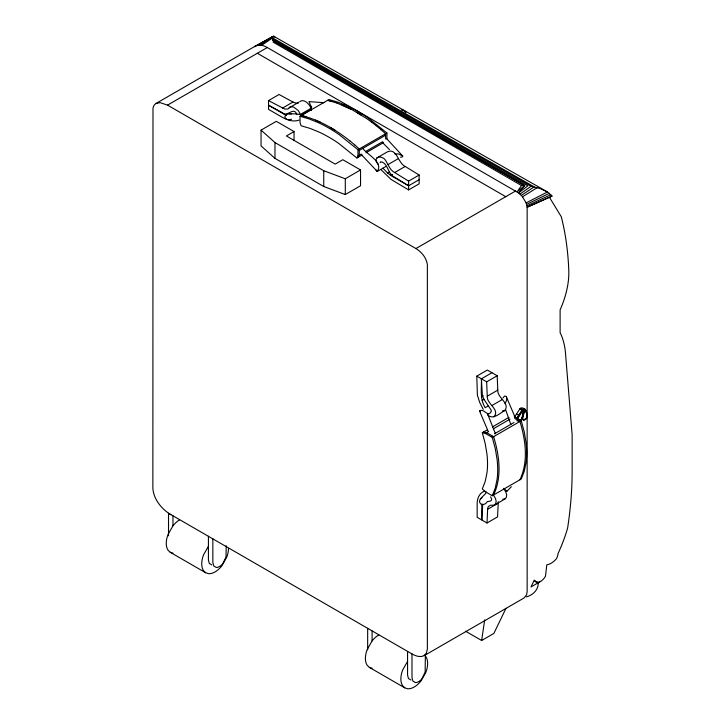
<?xml version="1.0" encoding="UTF-8"?>
<svg xmlns="http://www.w3.org/2000/svg" width="725" height="725" viewBox="0 0 725 725"><rect width="100%" height="100%" fill="white"/><g stroke="black" fill="none" stroke-linecap="round" stroke-linejoin="round"><path stroke-width="1.09" d="M484.835 491.061C479.615 492.638 477.132 498.274 477.168 503.377L477.159 517.287L487.019 522.988L487.662 508.524L488.297 506.63L490.209 505.271L494.287 505.144L504.817 499.063C508.497 496.788 505.968 491.505 503.857 488.949M498.32 501.745L497.549 516.907L487.019 522.988M275.192 37.347L273.778 36.304L272.863 36.504L272.736 40.455L524.637 185.591L518.583 192.922L267.308 47.524C263.873 45.612 259.441 43.962 255.68 45.911L155.893 103.521L153.981 105.37L152.993 108.088L152.866 488.306C153.627 499.48 161.675 509.022 170.873 514.741M465.559 631.239L481.654 640.483L484.681 619.902M522.344 416.603L522.698 414.492M524.746 419.313A3.244 1.876 -60 0 1 523.559 419.712L522.662 419.277A3.435 1.985 -60 0 1 522.326 417.401L523.423 411.265M523.097 416.875L524.383 410.35A1.242 0.716 -60 0 1 525.471 409.815L527.383 414.827A3.435 1.985 -60 0 1 527.247 417.002L526.441 418.533A3.244 1.876 -60 0 1 524.112 420.029L523.214 419.594A3.435 1.985 -60 0 1 522.879 417.718L522.544 416.549M522.426 415.307L523.649 410.984M517.84 419.503A3.444 1.985 -60 0 1 517.985 417.999L523.205 410.051A1.242 0.716 -60 0 1 523.867 409.87C524.719 412.779 522.653 417.047 521.048 419.811A3.235 1.867 -60 0 1 520.468 420.337M482.759 504.165L481.79 519.961L481.79 504.219M521.619 418.117L521.946 417.247M376.665 158.041L387.195 151.96C396.847 147.248 397.943 163.27 405.184 166.451L419.141 175.033L419.141 183.824L408.61 189.905L408.61 181.114L394.654 172.532C389.896 170.157 388.464 164.847 385.782 160.769C383.353 155.522 373.466 155.603 376.71 162.762M492.284 495.746L495.284 488.007L497.096 479.288A86.239 49.789 60 0 0 497.096 459.451L495.284 448.639L492.284 437.438L485.306 433.414L482.306 432.743L485.197 443.537L486.946 453.959A82.849 47.832 60 0 1 486.946 473.062L485.197 481.463L482.306 488.913L485.306 491.713L492.284 495.746L521.248 479.026L524.238 471.286L526.06 462.568A86.239 49.789 60 0 0 526.06 442.73L524.238 431.919L521.248 420.718L514.27 416.694M493.607 494.985C502.217 476.715 499.344 455.4 493.607 436.686L486.629 432.653L483.62 431.991M519.934 479.778C528.561 461.526 525.661 440.184 519.934 421.479L514.696 418.461M505.968 608.366L493.87 633.423L481.654 640.483M356.899 157.996L357.96 155.929L357.96 149.722L338.847 134.406A146.767 84.734 60 0 0 319.136 123.023L309.43 119.036L300.023 116.272L300.023 122.48L301.083 125.769L310.146 128.425L319.498 132.267A141.003 81.408 60 0 1 338.484 143.233L356.899 157.996L362.119 154.987M358.213 157.234L359.283 155.168L359.283 148.96L354.625 144.81M380.951 129.612L385.609 133.762L384.549 135.82L359.192 150.456M502.969 397.934L504.6 396.013L506.195 396.457L515.276 417.645M486.548 492.003C485.025 495.8 476.162 499.67 480.902 504.083C483.158 505.28 486.076 503.957 487.137 501.745M517.07 418.552A3.752 2.166 -60 0 1 517.242 417.7L522.344 409.752A1.532 0.888 -60 0 1 523.432 409.281L523.64 409.407A1.613 0.933 -60 0 1 523.858 410.232M517.278 418.461A3.444 1.985 -60 0 1 517.433 417.682L522.653 409.734A1.242 0.716 -60 0 1 523.305 409.553L523.649 410.051M179.646 519.843A18.587 10.73 -60 0 0 172.958 525.815L168.055 534.425A19.693 11.373 -60 0 0 168.055 550.212L170.185 552.26L205.646 572.732L208.419 573.647A18.587 10.73 -60 0 0 221.805 565.917L226.698 557.308A19.693 11.373 -60 0 0 228.493 548.381M208.419 546.297L203.526 554.906A19.693 11.373 -60 0 0 203.526 570.693L205.646 572.732M378.776 634.946A18.587 10.73 -60 0 0 372.088 640.927L367.194 649.537A19.693 11.373 -60 0 0 367.194 665.323L369.315 667.362L404.786 687.844L407.559 688.75A18.587 10.73 -60 0 0 420.935 681.029L425.838 672.419A19.693 11.373 -60 0 0 425.838 656.623M407.559 661.399L402.656 670.009A19.693 11.373 -60 0 0 402.656 685.796L404.786 687.844M514.859 417.274A3.752 2.166 -60 0 1 515.022 416.422L520.124 408.474A1.532 0.888 -60 0 1 521.221 408.003L521.42 408.121A1.613 0.933 -60 0 1 521.647 408.619M521.483 185.518L517.161 191.862L524.637 185.591L273.071 42.095L521.483 185.518L524.637 185.591M299.67 101.754C303.884 98.065 309.584 104.3 311.007 108.306L300.476 114.387L298.256 110.562L293.589 107.019L290.426 106.756L287.97 108.958L284.789 109.085L268.531 100.576L268.531 109.366L282.36 117.332C287.345 120.069 293.417 122.217 299.008 120.123M505.044 403.689L506.721 400.091L506.548 397.128M503.866 488.297L506.811 491.36L511.361 486.729M480.358 499.045L482.052 497.667M255.68 45.911L254.611 46.717L273.778 36.304L547.493 191.971L552.033 196.103L527.147 207.214L527.147 591.528L526.631 594.763L523.976 598.025L424.188 655.636C420.237 657.684 415.588 655.962 411.99 653.95L168.517 513.246L168.517 535.802M424.188 655.636L426.2 653.696L427.369 649.138L427.369 264.824C426.59 257.946 421.669 252.092 415.933 248.548L167.52 105.134L160.198 102.651L155.893 103.521M272.736 40.455L527.836 185.845L518.583 192.922L519.961 194.119L531.044 186.271L540.143 188.527L547.493 191.971L526.123 202.882L527.147 207.214L552.033 196.103M261.698 45.276L272.5 37.918L534.189 186.869L521.275 195.433L519.961 194.119M259.976 45.041L272.609 37.066M521.275 195.433L522.489 196.828L537.243 187.63M493.915 416.857C500.422 409.571 486.566 404.033 487.254 396.212L486.656 381.83L476.787 376.13L487.318 370.049L497.187 375.749L497.785 390.132C497.096 397.952 510.953 403.49 504.446 410.776C499.471 413.368 493.018 420.373 487.608 414.8M494.287 505.144C497.966 502.869 495.438 497.586 493.317 495.03M258.381 45.068L272.863 36.504M361.567 154.833L377.263 171.453C383.797 161.92 366.723 154.606 362.545 148.045M167.52 105.134L267.308 47.524M268.531 100.576L279.062 94.495L293.797 102.433L296.733 103.231L298.501 102.887M282.487 108.097L293.018 102.017M289.139 107.835L298.709 102.307M294.042 131.56L286.42 135.965L335.186 164.122L342.807 159.718L360.542 169.949L360.542 185.745L345.29 194.554L323.74 186.515L274.974 158.358L261.054 145.915L261.054 130.128L276.316 121.32L294.042 131.56L294.042 140.578M301.736 114.931L311.315 109.403L311.007 108.306M300.023 116.272L328.987 99.552L338.394 102.316L348.1 106.303A146.767 84.734 60 0 1 367.811 117.686L386.923 133.001L386.923 139.209M357.96 149.722L386.923 133.001M357.96 155.929L361.231 154.044M366.107 151.235L382.682 141.665M366.016 152.73L383.57 142.598M261.054 130.128L274.974 142.571L323.74 170.728L345.29 178.758L360.542 169.949M388.002 164.584L398.532 158.503M377.263 171.453L385.89 166.469M382.882 168.173L387.585 172.976L389.497 171.87M394.654 172.532L405.184 166.451M387.585 172.976L390.721 175.45L392.642 174.344M408.61 181.114L419.141 175.033M390.721 175.45L408.61 185.781L419.141 179.7M415.933 248.548L515.72 190.938M488.07 406.027L485.197 407.686C479.651 399.14 481.708 388.392 481.418 378.803L491.949 372.722M486.656 381.83L497.187 375.749M481.418 396.802L483.33 395.696M487.254 396.212L497.785 390.132M482.161 400.39L484.073 399.285M491.858 405.565L502.389 399.484M491.07 411.827C487.825 417.645 483.738 407.858 479.488 410.912L488.025 430.94M482.306 432.743L487.517 429.735M492.393 426.916L508.977 417.346M485.306 433.414L488.577 431.529M493.453 428.711L510.028 419.141M494.495 433.767L513.998 422.503M492.284 437.438L521.248 420.718M487.617 509.285L498.157 503.213M273.252 36.25L256.94 45.358L273.778 36.304M311.578 106.91L311.659 107.608L308.968 101.6L323.93 102.705M526.64 204.387L549.351 193.303M526.984 205.837L550.873 194.681M540.342 581.568L539.255 582.057A9.588 5.537 -60 0 1 534.252 580.082L531.044 586.933L541.521 580.825A9.588 5.537 -60 0 0 545.49 576.176L546.822 564.775A16.557 9.561 -60 0 0 556.501 558.676A9.534 5.51 -60 0 0 558.014 553.592A107.662 62.16 -60 0 0 567.603 528.108A347.583 200.68 -60 0 0 572.134 471.205L572.134 434.719L565.5 353.274A90.29 52.128 -60 0 0 560.117 332.684L560.117 309.829A68.848 39.748 -60 0 0 568.781 270.162A348.526 201.224 -60 0 0 561.313 216.802L549.641 197.608M526.323 596.902C532.612 595.316 538.684 589.733 538.168 582.827L535.222 581.124L538.168 582.827M291.541 119.235C289.284 120.241 285.369 119.897 284.843 116.997C285.741 112.475 292.121 114.006 295.229 113.888M394.627 153.863L398.496 153.945L402.683 156.011L402.638 156.799L400.526 157.271M504.446 410.776L502.389 410.894M504.817 499.063L502.76 499.181M487.544 501.637L490.888 500.921L491.568 499.906A2.818 1.622 60 0 0 491.478 498.682L490.589 496.879M289.157 113.789L291.377 114.07M377.417 163.796L378.115 164.149M295.836 113.916L303.041 114.894M401.36 109.756L404.233 110.617L405.782 112.167M516.925 420.817L519.934 421.479M491.595 436.242L493.607 436.686M523.468 419.983L522.489 419.512A3.743 2.157 -60 0 1 522.127 417.464M305.923 116.707L301.337 115.511C319.317 119.852 335.557 129.503 349.939 140.913M332.322 101.536L327.664 100.304L337.08 103.077M402.411 110.218L403.481 110.535M402.366 110.399L403.345 110.698M211.763 564.875L209.317 563.397L208.419 559.972L208.419 536.283M170.185 552.26L172.958 553.166M410.903 679.978L408.456 678.509L407.559 675.075L407.559 651.394M369.315 667.362L372.088 668.278M337.016 103.05L351.688 109.484L366.524 118.465M341.901 104.917L351.697 109.493M315.529 120.096L320.423 122.244M272.546 39.059L531.044 186.271M257.348 53.269L505.76 196.692M286.42 115.565L268.531 105.234L282.487 112.756C287.299 117.477 293.036 106.829 296.525 113.562A1.785 1.033 60 0 1 296.824 114.206M526.885 416.685A3.743 2.157 -60 0 0 526.74 413.776L525.244 409.38L522.598 407.903A1.532 0.879 -60 0 0 521.502 408.61M523.831 410.024A1.242 0.716 -60 0 1 524.719 409.453L525.607 409.933M525.054 409.607L525.779 410.432M523.658 410.305L524.211 410.631M522.344 409.752L519.879 408.782L521.891 410.423M522.435 409.924L522.988 410.241M522.018 410.54L522.571 410.867M527.102 414.292L525.226 410.105M516.39 413.993L518.611 415.28M518.728 415.416L519.281 415.733M408.61 189.905L391.02 179.392L381.432 170.076M356.637 112.212L361.594 115.203M330.31 127.41L335.267 130.409M408.61 185.781L394.654 177.19C387.621 174.444 388.083 162.472 380.616 161.775A1.785 1.033 60 0 0 380.199 162.762M404.441 110.988L405.221 111.55M366.497 118.438L371.427 121.972M371.372 121.936L376.266 125.715M525.244 409.38L524.818 409.181A1.532 0.879 -60 0 0 523.713 409.888M376.202 125.661L381.033 129.675M349.867 140.858L354.697 144.873M480.358 411.773L479.488 410.912M387.005 139.01L402.683 156.011M382.555 142.58L389.434 149.586M404.949 111.623L405.465 112.185M522.489 196.828L526.123 202.882M506.548 490.843L506.811 491.36M483.231 409.299L479.796 402.701L477.403 395.243L476.787 376.13M376.565 171.1L376.076 169.822M405.465 111.695L405.728 112.275M487.445 413.522L495.438 433.795M505.678 409.87L510.844 424.515M311.315 109.403L311.46 110.436M481.418 378.803L482.388 395.723L483.974 399.312L491.197 410.151A2.818 1.622 60 0 1 491.106 411.283M425.376 654.122L425.14 672.084L422.022 678.682A9.298 5.365 -60 0 1 415.334 682.542L412.888 681.065L411.99 677.63L411.99 653.95M385.609 133.762L385.609 138.937M372.088 630.913L372.088 640.927M367.657 628.357L367.657 649.781M345.29 178.758L345.29 194.554M323.74 170.728L323.74 186.515M274.974 142.571L274.974 158.358M226.236 545.78L226.01 556.972L222.892 563.57A9.298 5.365 -60 0 1 216.195 567.43L213.748 565.962L212.851 562.528L212.851 538.847M172.958 515.81L172.958 525.815M520.496 419.485A3.235 1.867 -60 0 1 519.907 420.02M520.577 419.666A3.525 2.039 -60 0 1 519.943 420.246M526.83 414.501A3.435 1.985 -60 0 1 526.694 416.685M525.87 418.243A3.435 1.985 -60 0 1 525.29 418.914M524.655 419.422A3.435 1.985 -60 0 1 523.396 419.838M523.151 408.338L523.151 408.338"/></g></svg>
